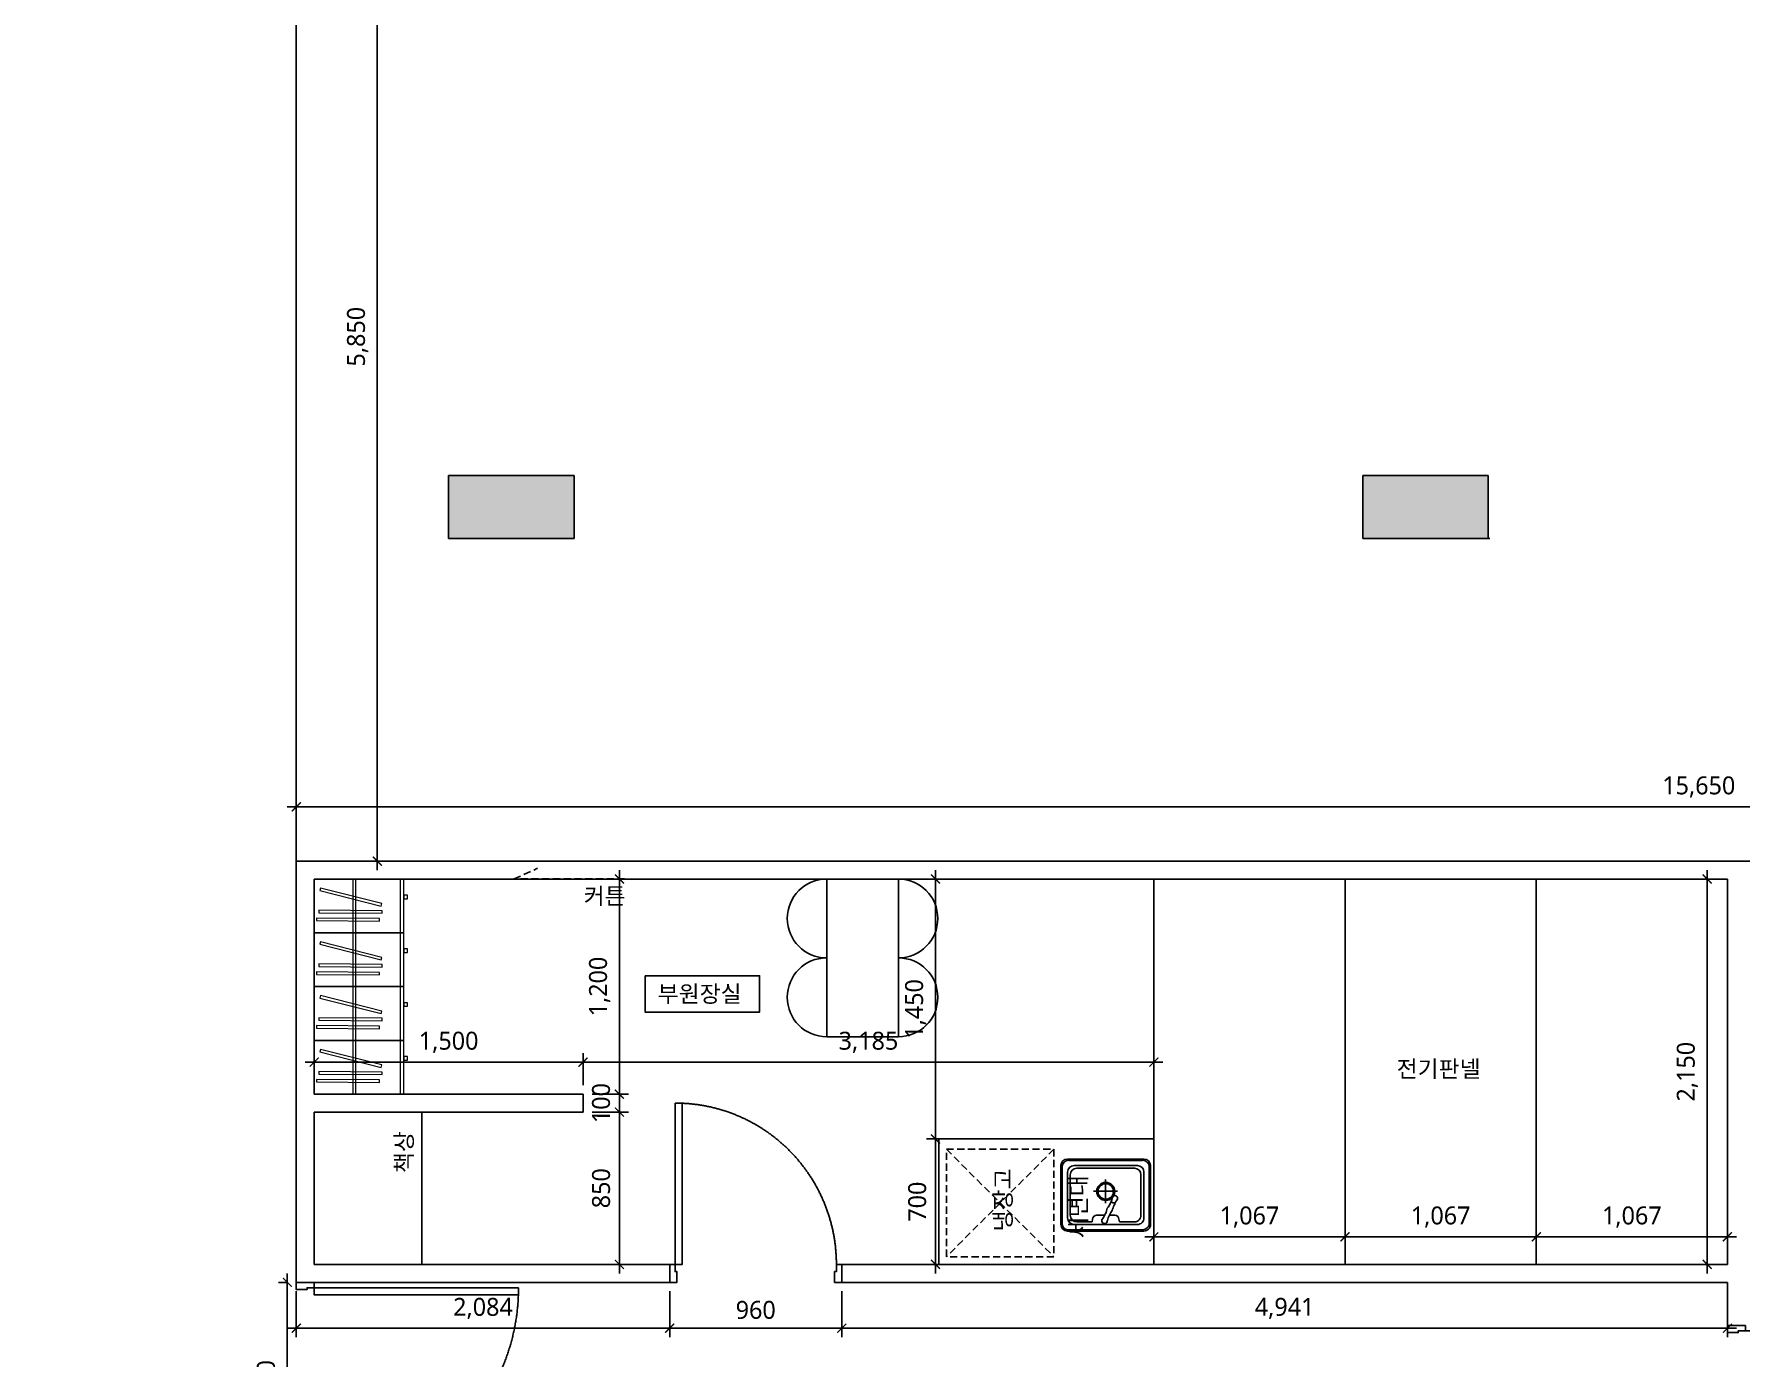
# Model space of a CAD drawing. Header units: metres. Extents: x 11578468 to 47831421, y -58341524 to -14256839.
# Drawn here: x 23949416 to 23958938, y -29142324 to -29134940 of the extents above; entities that cross this region are included whole.
import ezdxf
from ezdxf.enums import TextEntityAlignment as Align

# ---------------------------------------------------------------- set-up
doc = ezdxf.new("R2010")
doc.units = ezdxf.units.M
doc.header["$LTSCALE"] = 50
doc.header["$MEASUREMENT"] = 0
doc.linetypes.add('CENTER2', pattern=[28.575, 19.05, -3.175, 3.175, -3.175])
doc.linetypes.add('DH-HID2', pattern=[1.2, 0.8, -0.4])
doc.layers.get('0').update_dxf_attribs({"linetype": 'CONTINUOUS'})
doc.layers.get('DEFPOINTS').update_dxf_attribs({"linetype": 'CONTINUOUS'})
for name, color, linetype in [('0-ELC TEXT', 7, 'CONTINUOUS'), ('04_FUR', 6, 'CONTINUOUS'), ('3.기호.계단선', 30, 'CONTINUOUS'), ('CO-FURB-DN', 9, 'CONTINUOUS'), ('FU-FURM', 251, 'DH-HID2'), ('S-DIM', 7, 'CONTINUOUS'), ('wall', 3, 'CONTINUOUS'), ('WIN', 4, 'CONTINUOUS'), ('家具', 251, 'CONTINUOUS')]:
    doc.layers.add(name, color=color, linetype=linetype)
doc.layers.add('Arch', color=8, linetype='CONTINUOUS', lineweight=0)
doc.layers.add('ha', color=8, linetype='CONTINUOUS', lineweight=5)
doc.styles.add('HY 울릉도 L', font='malgun.ttf')
doc.styles.add('맑은 고딕', font='malgun.ttf')
doc.dimstyles.new('사본 50', dxfattribs={"dimscale": 50, "dimtxt": 2, "dimasz": 1, "dimexe": 1, "dimexo": 1, "dimgap": 1, "dimtad": 1, "dimdec": 0, "dimrnd": 0.05, "dimdsep": 46, "dimlunit": 6, "dimtxsty": 'HY 울릉도 L', "dimblk": 'ARCHTICK', "dimcen": 2.5, "dimdle": 1, "dimclrd": 133, "dimclre": 133, "dimclrt": 30, "dimadec": 0, "dimazin": 0, "dimtfac": 1, "dimtdec": 0, "dimtix": 1, "dimtmove": 2, "dimatfit": 3, "dimldrblk": 'ARCHTICK', "dimfxl": 1, "dimlwd": -1, "dimlwe": -1, "dimarcsym": 0})

# ---------------------------------------------------------------- blocks, each defined once
blk = doc.blocks.new('sdagdgds')
at = {"layer": 'ha', "transparency": 33554687}
h = blk.add_hatch(color=256, dxfattribs=at)
h.dxf.hatch_style = 1
h.paths.add_polyline_path([(23725502, -29128457), (23728302, -29128457), (23728302, -29132607), (23728502, -29132607), (23728502, -29128257), (23728302, -29128257), (23725302, -29128257), (23725302, -29132557), (23725502, -29132557)])
h.paths.add_polyline_path([(23728502, -29133657), (23728302, -29133657), (23728302, -29133757), (23725502, -29133757), (23725502, -29133657), (23725302, -29133657), (23725302, -29133757), (23724848.0976572, -29133757), (23724752, -29133757), (23724752, -29136507), (23725152, -29136507), (23725152, -29137657), (23725352, -29137657), (23725352, -29137507), (23727752, -29137507), (23727952, -29137507), (23727952, -29137307), (23725352, -29137307), (23725352, -29136507), (23727052, -29136507), (23727052, -29136707), (23727252, -29136707), (23727252, -29136507), (23727252, -29135757), (23727252, -29135707), (23727052, -29135707), (23727052, -29135757), (23727052, -29136307), (23725352, -29136307), (23724952, -29136307), (23724952, -29133957), (23727052, -29133957), (23727052, -29134507), (23727252, -29134507), (23727252, -29133957), (23728502, -29133957)])
h.paths.add_polyline_path([(23727952, -29138607), (23727752, -29138607), (23727752, -29139637), (23725352, -29139637), (23725352, -29139457), (23725152, -29139457), (23725152, -29140057), (23725352, -29140057), (23725352, -29139837), (23727752, -29139837), (23727752, -29139907), (23727952, -29139907), (23727952, -29139837)])
h.paths.add_polyline_path([(23727952, -29141007), (23727752, -29141007), (23727752, -29142007), (23725352, -29142007), (23725352, -29141857), (23725152, -29141857), (23725152, -29144557), (23725652, -29144557), (23725652, -29144657), (23729552, -29144657), (23729552, -29144457), (23725852, -29144457), (23725852, -29144357), (23725352, -29144357), (23725352, -29142207), (23727952, -29142207)])
h.paths.add_polyline_path([(23731552, -29144307), (23730852, -29144307), (23730852, -29144457), (23730732, -29144457), (23730732, -29144657), (23732052, -29144657), (23732052, -29144457), (23731552, -29144457)])
h.paths.add_polyline_path([(23739502, -29144457), (23736702, -29144457), (23736702, -29144307), (23736002, -29144307), (23736002, -29144457), (23733202, -29144457), (23733202, -29144657), (23739502, -29144657)])
h.paths.add_polyline_path([(23745902, -29143307), (23745702, -29143307), (23745702, -29144457), (23744702, -29144457), (23744702, -29144307), (23744002, -29144307), (23744002, -29144457), (23743102, -29144457), (23743102, -29144657), (23745902, -29144657)])
h.paths.add_polyline_path([(23745902, -29133157), (23745702, -29133157), (23745702, -29139657), (23745902, -29139657)])
h.paths.add_polyline_path([(23745902, -29140857), (23745702, -29140857), (23745702, -29142157), (23745902, -29142157)])
h.paths.add_polyline_path([(23744602, -29136307), (23743902, -29136307), (23743902, -29136657), (23744602, -29136657)])
h.paths.add_polyline_path([(23736702, -29136307), (23736002, -29136307), (23736002, -29136657), (23736702, -29136657)])
h.paths.add_polyline_path([(23731602, -29136307), (23730902, -29136307), (23730902, -29136657), (23731602, -29136657)])
h.paths.add_polyline_path([(23745902, -29130707), (23745702, -29130707), (23745702, -29131957), (23745902, -29131957)])
h.paths.add_polyline_path([(23745902, -29128257), (23743802, -29128257), (23743802, -29128457), (23743802, -29128707), (23744502, -29128707), (23744502, -29128457), (23745702, -29128457), (23745702, -29129607), (23745902, -29129607)])
h.paths.add_polyline_path([(23731602, -29128457), (23731602, -29128257), (23730902, -29128257), (23730902, -29130107), (23731102, -29130107), (23731102, -29128707), (23731602, -29128707)])
h.paths.add_polyline_path([(23736702, -29128257), (23736002, -29128257), (23736002, -29128457), (23736002, -29128707), (23736702, -29128707), (23736702, -29128457)])
at = {"layer": 'wall'}
for p, q in [((23731602, -29136307), (23730902, -29136307)), ((23730902, -29136307), (23730902, -29136657)), ((23731602, -29136657), (23731602, -29136307)), ((23736702, -29136307), (23736002, -29136307)), ((23736002, -29136307), (23736002, -29136657)), ((23736702, -29136657), (23736702, -29136307)), ((23730902, -29136657), (23731602, -29136657)), ((23736002, -29136657), (23736702, -29136657))]:
    blk.add_line(p, q, dxfattribs=at)
blk = doc.blocks.new('*U1345')
at = {"layer": 'WIN', "linetype": 'Continuous', "transparency": 33554687}
for points in [[(30, 1100), (30, 200), (70, 200), (70, 1100)], [(0, 200), (0, 100), (40, 100), (40, 160), (30, 160), (30, 200)], [(960, 200), (960, 100), (920, 100), (920, 160), (930, 160), (930, 200)]]:
    blk.add_lwpolyline(points, close=True, dxfattribs=at)
at = {"layer": 'WIN', "linetype": 'CENTER2', "ltscale": 20, "transparency": 33554687}
blk.add_arc((30, 200), 900, 0, 90, dxfattribs=at)
blk = doc.blocks.new('_ArchTick')
at = {"color": 0, "linetype": 'ByBlock', "const_width": 0.15}
blk.add_lwpolyline([(-0.5, -0.5), (0.5, 0.5)], dxfattribs=at)
blk = doc.blocks.new('*D1364')
at = {"layer": 'DEFPOINTS', "color": 0, "ltscale": 10, "transparency": 16777216}
for p in [(23950878.4, -29133703), (23950878.4, -29139553), (23951330.6, -29139553)]:
    blk.add_point(p, dxfattribs=at)
at = {"layer": 'wall', "color": 133, "ltscale": 10, "transparency": 16777216}
for p, q in [((23951330.6, -29133653), (23951330.6, -29139603)), ((23950928.4, -29133703), (23951380.6, -29133703)), ((23950928.4, -29139553), (23951380.6, -29139553))]:
    blk.add_line(p, q, dxfattribs=at)
at = {"layer": 'wall', "color": 133, "ltscale": 10, "transparency": 16777216, "xscale": 50, "yscale": 50, "zscale": 50}
for p, rotation in [((23951330.6, -29133703), 90), ((23951330.6, -29139553), 270)]:
    blk.add_blockref('_ArchTick', p, dxfattribs=dict(at, rotation=rotation))
at = {"layer": 'wall', "color": 30, "ltscale": 10, "transparency": 16777216, "insert": (23951220.6, -29136628), "char_height": 100, "attachment_point": 5, "rotation": 90, "style": 'HY 울릉도 L'}
blk.add_mtext('5,850', dxfattribs=at)
blk = doc.blocks.new('*D1365')
at = {"layer": 'DEFPOINTS', "color": 0, "ltscale": 10, "transparency": 16777216}
for p in [(23966528.4, -29139250.2), (23950878.4, -29139553), (23966528.4, -29139553)]:
    blk.add_point(p, dxfattribs=at)
at = {"layer": 'wall', "color": 133, "ltscale": 10, "transparency": 16777216}
for p, q in [((23950828.4, -29139250.2), (23966578.4, -29139250.2)), ((23950878.4, -29139503), (23950878.4, -29139200.2)), ((23966528.4, -29139503), (23966528.4, -29139200.2))]:
    blk.add_line(p, q, dxfattribs=at)
at = {"layer": 'wall', "color": 133, "ltscale": 10, "transparency": 16777216, "xscale": 50, "yscale": 50, "zscale": 50, "rotation": 180}
blk.add_blockref('_ArchTick', (23950878.4, -29139250.2), dxfattribs=at)
at = {"layer": 'wall', "color": 133, "ltscale": 10, "transparency": 16777216, "xscale": 50, "yscale": 50, "zscale": 50}
blk.add_blockref('_ArchTick', (23966528.4, -29139250.2), dxfattribs=at)
at = {"layer": 'wall', "color": 30, "ltscale": 10, "transparency": 16777216, "insert": (23958703.4, -29139139.9), "char_height": 100, "attachment_point": 5, "style": 'HY 울릉도 L'}
blk.add_mtext('15,650', dxfattribs=at)
blk = doc.blocks.new('*U1356')
at = {"layer": 'WIN', "linetype": 'Continuous', "transparency": 33554687}
for points in [[(30, 1340), (30, 200), (70, 200), (70, 1340)], [(0, 200), (0, 100), (40, 100), (40, 160), (30, 160), (30, 200)], [(1200, 200), (1200, 100), (1160, 100), (1160, 160), (1170, 160), (1170, 200)]]:
    blk.add_lwpolyline(points, close=True, dxfattribs=at)
at = {"layer": 'WIN', "linetype": 'CENTER2', "ltscale": 20, "transparency": 33554687}
blk.add_arc((30, 200), 1140, 0, 90, dxfattribs=at)
blk = doc.blocks.new('*D1366')
at = {"layer": 'DEFPOINTS', "color": 0, "ltscale": 10, "transparency": 16777216}
for p in [(23950878.4, -29141903), (23950828.4, -29143103), (23950828.4, -29143103)]:
    blk.add_point(p, dxfattribs=at)
at = {"layer": 'S-DIM', "color": 133, "ltscale": 10, "transparency": 16777216}
for p, q in [((23950828.4, -29141853), (23950828.4, -29143153)), ((23950828.4, -29141903), (23950778.4, -29141903)), ((23950878.4, -29143103), (23950878.4, -29143103))]:
    blk.add_line(p, q, dxfattribs=at)
at = {"layer": 'S-DIM', "color": 133, "ltscale": 10, "transparency": 16777216, "xscale": 50, "yscale": 50, "zscale": 50}
for p, rotation in [((23950828.4, -29141903), 90), ((23950828.4, -29143103), 270)]:
    blk.add_blockref('_ArchTick', p, dxfattribs=dict(at, rotation=rotation))
at = {"layer": 'S-DIM', "color": 30, "ltscale": 10, "transparency": 16777216, "insert": (23950718.1, -29142503), "char_height": 100, "attachment_point": 5, "rotation": 90, "style": 'HY 울릉도 L'}
blk.add_mtext('1,200', dxfattribs=at)
blk = doc.blocks.new('arrttt')
at = {"layer": 'Arch', "color": 6}
for p, q in [((883190.8, 53508.7), (882890.8, 53508.7)), ((882890.8, 53508.7), (882890.8, 53008.7)), ((882958.9, 53496.3), (882955.8, 53144.1)), ((882972.9, 53496.2), (882958.9, 53496.3)), ((882969.8, 53144), (882972.9, 53496.2)), ((883002.8, 53482.1), (882999.7, 53130)), ((883016.8, 53482), (883002.8, 53482.1)), ((883013.7, 53129.9), (883016.8, 53482)), ((883126.4, 53476.3), (883040, 53134.9)), ((883053.6, 53131.5), (883140, 53472.9)), ((883140, 53472.9), (883126.4, 53476.3)), ((883190.8, 53008.7), (883190.8, 53508.7)), ((882890.8, 53291.2), (883190.8, 53291.2)), ((882890.8, 53276.2), (883190.8, 53276.2)), ((882955.8, 53144.1), (882969.8, 53144)), ((883040, 53134.9), (883053.6, 53131.5)), ((882999.7, 53130), (883013.7, 53129.9)), ((883190.8, 53028.7), (882890.8, 53028.7)), ((882890.8, 53008.7), (883190.8, 53008.7)), ((883100.8, 53008.7), (883080.8, 53008.7)), ((883080.8, 53008.7), (883080.8, 52988.7)), ((883080.8, 52988.7), (883100.8, 52988.7)), ((883100.8, 52988.7), (883100.8, 53008.7))]:
    blk.add_line(p, q, dxfattribs=at)
blk = doc.blocks.new('FB-021')
at = {"layer": 'CO-FURB-DN', "color": 8}
for p, q in [((-224.8, 71.3), (-224.8, 367.1)), ((-191.9, 399.9), (191.9, 399.9)), ((-154.4, 367.1), (159, 367.1)), ((224.8, 367.1), (224.8, 71.3)), ((-191.9, 334.2), (-191.9, 104.2)), ((191.9, 334.2), (191.9, 104.2)), ((191.9, 38.5), (-191.9, 38.5)), ((159, 71.3), (-159, 71.3))]:
    blk.add_line(p, q, dxfattribs=at)
at = {"layer": 'CO-FURB-DN', "color": 251}
for p, q in [((-218.2, 77.9), (-218.2, 367.1)), ((-191.9, 393.4), (185.3, 393.4)), ((-69, 353.9), (-145.9, 353.9)), ((-69, 353.9), (-65.7, 340.8)), ((69, 353.9), (65.7, 340.8)), ((69, 353.9), (145.9, 353.9)), ((218.2, 360.5), (218.2, 77.9)), ((-178.2, 321.4), (-178.2, 117.7)), ((-4.6, 321.1), (-46.6, 321.1)), ((-1.2, 260.3), (-1.2, 141)), ((46, 321.1), (17.8, 321.1)), ((176.9, 321.4), (176.9, 117.7)), ((-60.8, 200.6), (58.4, 200.6)), ((185.3, 45.1), (-185.3, 45.1)), ((145.9, 84.5), (-145.3, 84.5))]:
    blk.add_line(p, q, dxfattribs=at)
for radius in [45.4, 38.8]:
    blk.add_circle((0.1, 201.3), radius, dxfattribs=at)
at = {"layer": 'CO-FURB-DN', "color": 8}
for centre, radius, start, end in [((-191.9, 367.1), 32.9, 90, 180), ((-159, 334.2), 32.9, 90, 180), ((-6, 348.4), 13.8, 359.24513, 229.30547), ((-119.1, 263.4), 128.1, 13.13942, 38.58818), ((132.5, 377.7), 128.1, 190.55529, 216.41371), ((159, 334.2), 32.9, 0, 90), ((191.9, 367.1), 32.9, 0, 90), ((39.3, 300.3), 34.6, 193.13942, 216.32134), ((-91.8, 204), 128.1, 14.79799, 36.32134), ((41.3, 245.1), 13.8, 58.14565, 163.3853), ((1.6, 281.1), 34.6, 16.55093, 36.41371), ((213.9, 344.2), 186.9, 196.55093, 214.00557), ((45.8, 235.4), 13.8, 174.46116, 18.12318), ((-159, 104.2), 32.9, 180, 270), ((159, 104.2), 32.9, 270, 0), ((-191.9, 71.3), 32.9, 180, 270), ((191.9, 71.3), 32.9, 270, 0)]:
    blk.add_arc(centre, radius, start, end, dxfattribs=at)
at = {"layer": 'CO-FURB-DN', "color": 251}
for centre, radius, start, end in [((-191.9, 367.1), 26.3, 90, 180), ((-145.3, 321.1), 32.9, 90, 180), ((144, 321.1), 32.9, 0, 90), ((185.3, 360.5), 32.9, 0, 90), ((-46, 340.8), 19.7, 180, 270), ((46, 340.8), 19.7, 270, 0), ((-144.7, 118), 33.5, 180.4305, 268.96063), ((144, 117.7), 32.9, 270, 0), ((-185.3, 77.9), 32.9, 180, 270), ((185.3, 77.9), 32.9, 270, 0)]:
    blk.add_arc(centre, radius, start, end, dxfattribs=at)
blk = doc.blocks.new('*D1376')
at = {"layer": 'DEFPOINTS', "color": 0, "ltscale": 10, "transparency": 16777216}
for p in [(23956729.9, -29141649.2), (23955663.2, -29141803), (23956729.9, -29141803)]:
    blk.add_point(p, dxfattribs=at)
at = {"layer": 'S-DIM', "color": 133, "ltscale": 10, "transparency": 16777216}
for p, q in [((23955613.2, -29141649.2), (23956779.9, -29141649.2)), ((23955663.2, -29141753), (23955663.2, -29141599.2)), ((23956729.9, -29141753), (23956729.9, -29141599.2))]:
    blk.add_line(p, q, dxfattribs=at)
at = {"layer": 'S-DIM', "color": 133, "ltscale": 10, "transparency": 16777216, "xscale": 50, "yscale": 50, "zscale": 50, "rotation": 180}
blk.add_blockref('_ArchTick', (23955663.2, -29141649.2), dxfattribs=at)
at = {"layer": 'S-DIM', "color": 133, "ltscale": 10, "transparency": 16777216, "xscale": 50, "yscale": 50, "zscale": 50}
blk.add_blockref('_ArchTick', (23956729.9, -29141649.2), dxfattribs=at)
at = {"layer": 'S-DIM', "color": 30, "ltscale": 10, "transparency": 16777216, "insert": (23956196.6, -29141538.9), "char_height": 100, "attachment_point": 5, "style": 'HY 울릉도 L'}
blk.add_mtext('1,067', dxfattribs=at)
blk = doc.blocks.new('*D1377')
at = {"layer": 'DEFPOINTS', "color": 0, "ltscale": 10, "transparency": 16777216}
for p in [(23957796.6, -29141649.2), (23956729.9, -29141803), (23957796.6, -29141803)]:
    blk.add_point(p, dxfattribs=at)
at = {"layer": 'S-DIM', "color": 133, "ltscale": 10, "transparency": 16777216}
for p, q in [((23956679.9, -29141649.2), (23957846.6, -29141649.2)), ((23956729.9, -29141753), (23956729.9, -29141599.2)), ((23957796.6, -29141753), (23957796.6, -29141599.2))]:
    blk.add_line(p, q, dxfattribs=at)
at = {"layer": 'S-DIM', "color": 133, "ltscale": 10, "transparency": 16777216, "xscale": 50, "yscale": 50, "zscale": 50, "rotation": 180}
blk.add_blockref('_ArchTick', (23956729.9, -29141649.2), dxfattribs=at)
at = {"layer": 'S-DIM', "color": 133, "ltscale": 10, "transparency": 16777216, "xscale": 50, "yscale": 50, "zscale": 50}
blk.add_blockref('_ArchTick', (23957796.6, -29141649.2), dxfattribs=at)
at = {"layer": 'S-DIM', "color": 30, "ltscale": 10, "transparency": 16777216, "insert": (23957263.2, -29141538.9), "char_height": 100, "attachment_point": 5, "style": 'HY 울릉도 L'}
blk.add_mtext('1,067', dxfattribs=at)
blk = doc.blocks.new('*D1378')
at = {"layer": 'DEFPOINTS', "color": 0, "ltscale": 10, "transparency": 16777216}
for p in [(23958863.2, -29141649.2), (23957796.6, -29141803), (23958863.2, -29141803)]:
    blk.add_point(p, dxfattribs=at)
at = {"layer": 'S-DIM', "color": 133, "ltscale": 10, "transparency": 16777216}
for p, q in [((23957746.6, -29141649.2), (23958913.2, -29141649.2)), ((23957796.6, -29141753), (23957796.6, -29141599.2)), ((23958863.2, -29141753), (23958863.2, -29141599.2))]:
    blk.add_line(p, q, dxfattribs=at)
at = {"layer": 'S-DIM', "color": 133, "ltscale": 10, "transparency": 16777216, "xscale": 50, "yscale": 50, "zscale": 50, "rotation": 180}
blk.add_blockref('_ArchTick', (23957796.6, -29141649.2), dxfattribs=at)
at = {"layer": 'S-DIM', "color": 133, "ltscale": 10, "transparency": 16777216, "xscale": 50, "yscale": 50, "zscale": 50}
blk.add_blockref('_ArchTick', (23958863.2, -29141649.2), dxfattribs=at)
at = {"layer": 'S-DIM', "color": 30, "ltscale": 10, "transparency": 16777216, "insert": (23958329.9, -29141538.9), "char_height": 100, "attachment_point": 5, "style": 'HY 울릉도 L'}
blk.add_mtext('1,067', dxfattribs=at)
blk = doc.blocks.new('12234')
at = {"layer": 'FU-FURM'}
for p, q in [((23915149.5, -29138501.3), (23915279.9, -29138441.8)), ((23915766, -29138501.3), (23915149.5, -29138501.3))]:
    blk.add_line(p, q, dxfattribs=at)
at = {"layer": '0-ELC TEXT', "style": '맑은 고딕'}
blk.add_text('커튼', height=93.33, dxfattribs=at).set_placement((23915655, -29138596.3), align=Align.MIDDLE_CENTER)
blk = doc.blocks.new('*D1379')
at = {"layer": 'DEFPOINTS', "color": 0, "ltscale": 10, "transparency": 16777216}
for p in [(23952474.6, -29139653), (23952681.2, -29139653), (23952478.4, -29140853)]:
    blk.add_point(p, dxfattribs=at)
at = {"layer": 'S-DIM', "color": 133, "ltscale": 10, "transparency": 16777216}
for p, q in [((23952524.6, -29139653), (23952731.2, -29139653)), ((23952681.2, -29140903), (23952681.2, -29139603)), ((23952528.4, -29140853), (23952731.2, -29140853))]:
    blk.add_line(p, q, dxfattribs=at)
at = {"layer": 'S-DIM', "color": 133, "ltscale": 10, "transparency": 16777216, "xscale": 50, "yscale": 50, "zscale": 50}
for p, rotation in [((23952681.2, -29139653), 90), ((23952681.2, -29140853), 270)]:
    blk.add_blockref('_ArchTick', p, dxfattribs=dict(at, rotation=rotation))
at = {"layer": 'S-DIM', "color": 30, "ltscale": 10, "transparency": 16777216, "insert": (23952570.9, -29140253), "char_height": 100, "attachment_point": 5, "rotation": 90, "style": 'HY 울릉도 L'}
blk.add_mtext('1,200', dxfattribs=at)
blk = doc.blocks.new('*D1380')
at = {"layer": 'DEFPOINTS', "color": 0, "ltscale": 10, "transparency": 16777216}
for p in [(23952478.4, -29140853), (23952478.4, -29140953), (23952681.2, -29140953)]:
    blk.add_point(p, dxfattribs=at)
at = {"layer": 'S-DIM', "color": 133, "ltscale": 10, "transparency": 16777216}
for p, q in [((23952681.2, -29140853), (23952681.2, -29140803)), ((23952528.4, -29140853), (23952731.2, -29140853)), ((23952681.2, -29140853), (23952681.2, -29140953)), ((23952528.4, -29140953), (23952731.2, -29140953)), ((23952681.2, -29140953), (23952681.2, -29141003))]:
    blk.add_line(p, q, dxfattribs=at)
at = {"layer": 'S-DIM', "color": 133, "ltscale": 10, "transparency": 16777216, "xscale": 50, "yscale": 50, "zscale": 50}
for p, rotation in [((23952681.2, -29140853), 270), ((23952681.2, -29140953), 90)]:
    blk.add_blockref('_ArchTick', p, dxfattribs=dict(at, rotation=rotation))
at = {"layer": 'S-DIM', "color": 30, "ltscale": 10, "transparency": 16777216, "insert": (23952579.2, -29140903), "char_height": 100, "attachment_point": 5, "rotation": 90, "style": 'HY 울릉도 L'}
blk.add_mtext('100', dxfattribs=at)
blk = doc.blocks.new('*D1381')
at = {"layer": 'DEFPOINTS', "color": 0, "ltscale": 10, "transparency": 16777216}
for p in [(23952478.4, -29140953), (23952578.4, -29141803), (23952681.2, -29141803)]:
    blk.add_point(p, dxfattribs=at)
at = {"layer": 'S-DIM', "color": 133, "ltscale": 10, "transparency": 16777216}
for p, q in [((23952681.2, -29140903), (23952681.2, -29141853)), ((23952528.4, -29140953), (23952731.2, -29140953)), ((23952628.4, -29141803), (23952731.2, -29141803))]:
    blk.add_line(p, q, dxfattribs=at)
at = {"layer": 'S-DIM', "color": 133, "ltscale": 10, "transparency": 16777216, "xscale": 50, "yscale": 50, "zscale": 50}
for p, rotation in [((23952681.2, -29140953), 90), ((23952681.2, -29141803), 270)]:
    blk.add_blockref('_ArchTick', p, dxfattribs=dict(at, rotation=rotation))
at = {"layer": 'S-DIM', "color": 30, "ltscale": 10, "transparency": 16777216, "insert": (23952579.5, -29141378), "char_height": 100, "attachment_point": 5, "rotation": 90, "style": 'HY 울릉도 L'}
blk.add_mtext('850', dxfattribs=at)
blk = doc.blocks.new('*D1415')
at = {"layer": 'DEFPOINTS', "color": 0, "ltscale": 10, "transparency": 16777216}
for p in [(23952478.4, -29140674.5), (23950978.4, -29140853), (23952478.4, -29140853)]:
    blk.add_point(p, dxfattribs=at)
at = {"layer": 'S-DIM', "color": 133, "ltscale": 10, "transparency": 16777216}
for p, q in [((23950978.4, -29140803), (23950978.4, -29140624.5)), ((23952478.4, -29140803), (23952478.4, -29140624.5)), ((23950928.4, -29140674.5), (23952528.4, -29140674.5))]:
    blk.add_line(p, q, dxfattribs=at)
at = {"layer": 'S-DIM', "color": 133, "ltscale": 10, "transparency": 16777216, "xscale": 50, "yscale": 50, "zscale": 50, "rotation": 180}
blk.add_blockref('_ArchTick', (23950978.4, -29140674.5), dxfattribs=at)
at = {"layer": 'S-DIM', "color": 133, "ltscale": 10, "transparency": 16777216, "xscale": 50, "yscale": 50, "zscale": 50}
blk.add_blockref('_ArchTick', (23952478.4, -29140674.5), dxfattribs=at)
at = {"layer": 'S-DIM', "color": 30, "ltscale": 10, "transparency": 16777216, "insert": (23951728.4, -29140564.1), "char_height": 100, "attachment_point": 5, "style": 'HY 울릉도 L'}
blk.add_mtext('1,500', dxfattribs=at)
blk = doc.blocks.new('*D1416')
at = {"layer": 'DEFPOINTS', "color": 0, "ltscale": 10, "transparency": 16777216}
for p in [(23955663.2, -29140674.5), (23955663.2, -29140728), (23952478.4, -29140853)]:
    blk.add_point(p, dxfattribs=at)
at = {"layer": 'S-DIM', "color": 133, "ltscale": 10, "transparency": 16777216}
for p, q in [((23952478.4, -29140803), (23952478.4, -29140624.5)), ((23955663.2, -29140678), (23955663.2, -29140624.5)), ((23952428.4, -29140674.5), (23955713.2, -29140674.5))]:
    blk.add_line(p, q, dxfattribs=at)
at = {"layer": 'S-DIM', "color": 133, "ltscale": 10, "transparency": 16777216, "xscale": 50, "yscale": 50, "zscale": 50, "rotation": 180}
blk.add_blockref('_ArchTick', (23952478.4, -29140674.5), dxfattribs=at)
at = {"layer": 'S-DIM', "color": 133, "ltscale": 10, "transparency": 16777216, "xscale": 50, "yscale": 50, "zscale": 50}
blk.add_blockref('_ArchTick', (23955663.2, -29140674.5), dxfattribs=at)
at = {"layer": 'S-DIM', "color": 30, "ltscale": 10, "transparency": 16777216, "insert": (23954070.8, -29140564.1), "char_height": 100, "attachment_point": 5, "style": 'HY 울릉도 L'}
blk.add_mtext('3,185', dxfattribs=at)
blk = doc.blocks.new('*D1417')
at = {"layer": 'DEFPOINTS', "color": 0, "ltscale": 10, "transparency": 16777216}
for p in [(23954444.9, -29141103), (23954571.3, -29141103), (23954571.3, -29141803)]:
    blk.add_point(p, dxfattribs=at)
at = {"layer": 'S-DIM', "color": 133, "ltscale": 10, "transparency": 16777216}
for p, q in [((23954444.9, -29141853), (23954444.9, -29141053)), ((23954521.3, -29141103), (23954394.9, -29141103)), ((23954521.3, -29141803), (23954394.9, -29141803))]:
    blk.add_line(p, q, dxfattribs=at)
at = {"layer": 'S-DIM', "color": 133, "ltscale": 10, "transparency": 16777216, "xscale": 50, "yscale": 50, "zscale": 50}
for p, rotation in [((23954444.9, -29141103), 90), ((23954444.9, -29141803), 270)]:
    blk.add_blockref('_ArchTick', p, dxfattribs=dict(at, rotation=rotation))
at = {"layer": 'S-DIM', "color": 30, "ltscale": 10, "transparency": 16777216, "insert": (23954343.2, -29141453), "char_height": 100, "attachment_point": 5, "rotation": 90, "style": 'HY 울릉도 L'}
blk.add_mtext('700', dxfattribs=at)
blk = doc.blocks.new('*D1418')
at = {"layer": 'DEFPOINTS', "color": 0, "ltscale": 10, "transparency": 16777216}
for p in [(23954444.9, -29139653), (23954471.3, -29139653), (23954571.3, -29141103)]:
    blk.add_point(p, dxfattribs=at)
at = {"layer": 'S-DIM', "color": 133, "ltscale": 10, "transparency": 16777216}
for p, q in [((23954421.3, -29139653), (23954394.9, -29139653)), ((23954444.9, -29141153), (23954444.9, -29139603)), ((23954521.3, -29141103), (23954394.9, -29141103))]:
    blk.add_line(p, q, dxfattribs=at)
at = {"layer": 'S-DIM', "color": 133, "ltscale": 10, "transparency": 16777216, "xscale": 50, "yscale": 50, "zscale": 50}
for p, rotation in [((23954444.9, -29139653), 90), ((23954444.9, -29141103), 270)]:
    blk.add_blockref('_ArchTick', p, dxfattribs=dict(at, rotation=rotation))
at = {"layer": 'S-DIM', "color": 30, "ltscale": 10, "transparency": 16777216, "insert": (23954334.5, -29140378), "char_height": 100, "attachment_point": 5, "rotation": 90, "style": 'HY 울릉도 L'}
blk.add_mtext('1,450', dxfattribs=at)
blk = doc.blocks.new('*D1419')
at = {"layer": 'DEFPOINTS', "color": 0, "ltscale": 10, "transparency": 16777216}
for p in [(23950878.4, -29141903), (23952961.9, -29141903), (23952961.9, -29142158.9)]:
    blk.add_point(p, dxfattribs=at)
at = {"layer": 'S-DIM', "color": 133, "ltscale": 10, "transparency": 16777216}
for p, q in [((23950878.4, -29141953), (23950878.4, -29142208.9)), ((23952961.9, -29141953), (23952961.9, -29142208.9)), ((23950828.4, -29142158.9), (23953011.9, -29142158.9))]:
    blk.add_line(p, q, dxfattribs=at)
at = {"layer": 'S-DIM', "color": 133, "ltscale": 10, "transparency": 16777216, "xscale": 50, "yscale": 50, "zscale": 50, "rotation": 180}
blk.add_blockref('_ArchTick', (23950878.4, -29142158.9), dxfattribs=at)
at = {"layer": 'S-DIM', "color": 133, "ltscale": 10, "transparency": 16777216, "xscale": 50, "yscale": 50, "zscale": 50}
blk.add_blockref('_ArchTick', (23952961.9, -29142158.9), dxfattribs=at)
at = {"layer": 'S-DIM', "color": 30, "ltscale": 10, "transparency": 16777216, "insert": (23951920.1, -29142048.8), "char_height": 100, "attachment_point": 5, "style": 'HY 울릉도 L'}
blk.add_mtext('2,084', dxfattribs=at)
blk = doc.blocks.new('*D1420')
at = {"layer": 'DEFPOINTS', "color": 0, "ltscale": 10, "transparency": 16777216}
for p in [(23952961.9, -29141903), (23953921.9, -29141903), (23953921.9, -29142158.9)]:
    blk.add_point(p, dxfattribs=at)
at = {"layer": 'S-DIM', "color": 133, "ltscale": 10, "transparency": 16777216}
for p, q in [((23952961.9, -29141953), (23952961.9, -29142208.9)), ((23953921.9, -29141953), (23953921.9, -29142208.9)), ((23952911.9, -29142158.9), (23953971.9, -29142158.9))]:
    blk.add_line(p, q, dxfattribs=at)
at = {"layer": 'S-DIM', "color": 133, "ltscale": 10, "transparency": 16777216, "xscale": 50, "yscale": 50, "zscale": 50, "rotation": 180}
blk.add_blockref('_ArchTick', (23952961.9, -29142158.9), dxfattribs=at)
at = {"layer": 'S-DIM', "color": 133, "ltscale": 10, "transparency": 16777216, "xscale": 50, "yscale": 50, "zscale": 50}
blk.add_blockref('_ArchTick', (23953921.9, -29142158.9), dxfattribs=at)
at = {"layer": 'S-DIM', "color": 30, "ltscale": 10, "transparency": 16777216, "insert": (23953441.9, -29142057.2), "char_height": 100, "attachment_point": 5, "style": 'HY 울릉도 L'}
blk.add_mtext('960', dxfattribs=at)
blk = doc.blocks.new('*D1421')
at = {"layer": 'DEFPOINTS', "color": 0, "ltscale": 10, "transparency": 16777216}
for p in [(23953921.9, -29141903), (23958863.2, -29141903), (23958863.2, -29142158.9)]:
    blk.add_point(p, dxfattribs=at)
at = {"layer": 'S-DIM', "color": 133, "ltscale": 10, "transparency": 16777216}
for p, q in [((23953921.9, -29141953), (23953921.9, -29142208.9)), ((23958863.2, -29141953), (23958863.2, -29142208.9)), ((23953871.9, -29142158.9), (23958913.2, -29142158.9))]:
    blk.add_line(p, q, dxfattribs=at)
at = {"layer": 'S-DIM', "color": 133, "ltscale": 10, "transparency": 16777216, "xscale": 50, "yscale": 50, "zscale": 50, "rotation": 180}
blk.add_blockref('_ArchTick', (23953921.9, -29142158.9), dxfattribs=at)
at = {"layer": 'S-DIM', "color": 133, "ltscale": 10, "transparency": 16777216, "xscale": 50, "yscale": 50, "zscale": 50}
blk.add_blockref('_ArchTick', (23958863.2, -29142158.9), dxfattribs=at)
at = {"layer": 'S-DIM', "color": 30, "ltscale": 10, "transparency": 16777216, "insert": (23956392.6, -29142048.5), "char_height": 100, "attachment_point": 5, "style": 'HY 울릉도 L'}
blk.add_mtext('4,941', dxfattribs=at)
blk = doc.blocks.new('*D1428')
at = {"layer": 'DEFPOINTS', "color": 0, "ltscale": 10, "transparency": 16777216}
for p in [(23958863.2, -29139653), (23958750.2, -29141803), (23958863.2, -29141803)]:
    blk.add_point(p, dxfattribs=at)
at = {"layer": 'S-DIM', "color": 133, "ltscale": 10, "transparency": 16777216}
for p, q in [((23958813.2, -29139653), (23958700.2, -29139653)), ((23958750.2, -29139603), (23958750.2, -29141853)), ((23958813.2, -29141803), (23958700.2, -29141803))]:
    blk.add_line(p, q, dxfattribs=at)
at = {"layer": 'S-DIM', "color": 133, "ltscale": 10, "transparency": 16777216, "xscale": 50, "yscale": 50, "zscale": 50}
for p, rotation in [((23958750.2, -29139653), 90), ((23958750.2, -29141803), 270)]:
    blk.add_blockref('_ArchTick', p, dxfattribs=dict(at, rotation=rotation))
at = {"layer": 'S-DIM', "color": 30, "ltscale": 10, "transparency": 16777216, "insert": (23958639.8, -29140728), "char_height": 100, "attachment_point": 5, "rotation": 90, "style": 'HY 울릉도 L'}
blk.add_mtext('2,150', dxfattribs=at)

msp = doc.modelspace()

# ---------------------------------------------------------------- linework, layer by layer
at = {"color": 8}
for p, q in [((23953978.4, -29139653), (23952278.4, -29139653)), ((23958863.2, -29139653), (23955663.2, -29139653)), ((23955663.2, -29139653), (23955663.2, -29141803)), ((23955663.2, -29141803), (23955663.2, -29139653)), ((23955663.2, -29141803), (23955663.2, -29139653)), ((23956729.9, -29141803), (23956729.9, -29139653)), ((23958663.2, -29139653), (23956963.2, -29139653)), ((23957796.6, -29141803), (23957796.6, -29139653)), ((23958863.2, -29141803), (23958863.2, -29139653)), ((23955663.2, -29141803), (23958863.2, -29141803))]:
    msp.add_line(p, q, dxfattribs=at)
at = {"layer": '0-ELC TEXT'}
msp.add_lwpolyline([(23952824.7, -29140193), (23953463.2, -29140193), (23953463.2, -29140395.5), (23952824.7, -29140395.5)], close=True, dxfattribs=at)
at = {"layer": '04_FUR'}
msp.add_lwpolyline([(23954463.2, -29141803), (23954463.2, -29141103), (23955663.2, -29141103), (23955663.2, -29141803)], close=True, dxfattribs=at)
at = {"layer": 'FU-FURM'}
for p, q in [((23955105.9, -29141160.3), (23954505.9, -29141760.3)), ((23954505.9, -29141160.3), (23955105.9, -29141760.3))]:
    msp.add_line(p, q, dxfattribs=at)
msp.add_lwpolyline([(23954505.9, -29141760.3), (23954505.9, -29141160.3), (23955105.9, -29141160.3), (23955105.9, -29141760.3)], close=True, dxfattribs=at)
at = {"layer": 'wall', "ltscale": 10}
for p, q in [((23956828.4, -29137403), (23957528.4, -29137403)), ((23950878.4, -29139553), (23966528.4, -29139553)), ((23950878.4, -29141903), (23950878.4, -29139553)), ((23950978.4, -29139653), (23952278.4, -29139653)), ((23950978.4, -29140853), (23950978.4, -29139653)), ((23950978.4, -29140853), (23950978.4, -29139653)), ((23952278.4, -29139653), (23952670.8, -29139653)), ((23952278.4, -29139653), (23954363.2, -29139653)), ((23954363.2, -29139653), (23956663.2, -29139653)), ((23955663.2, -29139653), (23956963.2, -29139653)), ((23955663.2, -29140853), (23955663.2, -29139653)), ((23955663.2, -29140853), (23955663.2, -29139653)), ((23956663.2, -29139653), (23958863.2, -29139653)), ((23956963.2, -29139653), (23957355.7, -29139653)), ((23958863.2, -29139653), (23958863.2, -29141803)), ((23950978.4, -29140853), (23950978.4, -29140153)), ((23950978.4, -29140853), (23950978.4, -29140153)), ((23955663.2, -29141803), (23955663.2, -29140153)), ((23955663.2, -29141803), (23955663.2, -29140153)), ((23950978.4, -29140853), (23952478.4, -29140853)), ((23951478.4, -29140853), (23952478.4, -29140853)), ((23952478.4, -29140853), (23952478.4, -29140953)), ((23955663.2, -29140953), (23955663.2, -29140853)), ((23950978.4, -29141803), (23950978.4, -29140953)), ((23950978.4, -29141803), (23950978.4, -29140953)), ((23950978.4, -29140953), (23952478.4, -29140953)), ((23950978.4, -29141803), (23952578.4, -29141803)), ((23952578.4, -29141803), (23950978.4, -29141803)), ((23952578.4, -29141803), (23952961.9, -29141803)), ((23952961.9, -29141803), (23952578.4, -29141803)), ((23958863.2, -29141803), (23953891.9, -29141803)), ((23953891.9, -29141803), (23958863.2, -29141803)), ((23955663.2, -29141803), (23957263.2, -29141803)), ((23957263.2, -29141803), (23955663.2, -29141803)), ((23957263.2, -29141803), (23957735.4, -29141803)), ((23957735.4, -29141803), (23957263.2, -29141803)), ((23950878.4, -29141903), (23952578.4, -29141903)), ((23952578.4, -29141903), (23952971.9, -29141903)), ((23953881.9, -29141903), (23958863.2, -29141903)), ((23958863.2, -29141903), (23958863.2, -29142183))]:
    msp.add_line(p, q, dxfattribs=at)
at = {"layer": 'wall'}
for p, q in [((23950978.4, -29141803), (23950978.4, -29141203)), ((23955663.2, -29141803), (23955663.2, -29141203)), ((23952178.4, -29141803), (23950978.4, -29141803))]:
    msp.add_line(p, q, dxfattribs=at)
at = {"layer": 'wall', "ltscale": 10}
for points in [[(23949328.4, -29131203), (23949328.4, -29133703), (23950878.4, -29133703), (23950878.4, -29139553), (23966528.4, -29139553), (23966528.4, -29129553), (23965328.4, -29129553), (23965328.4, -29129803), (23951928.4, -29129803), (23951928.4, -29131203), (23949388.4, -29131203)], [(23957378.4, -29137403), (23957528.4, -29137403)], [(23956828.4, -29137753), (23957538.4, -29137753)], [(23952278.4, -29139653), (23954363.2, -29139653)], [(23954363.2, -29139653), (23956663.2, -29139653)], [(23956663.2, -29139653), (23958863.2, -29139653)]]:
    msp.add_lwpolyline(points, dxfattribs=at)
at = {"layer": '家具', "color": 251, "true_color": 0x636466}
for points in [[(23954237.7, -29139653), (23953837.7, -29139653), (23953837.7, -29140533), (23954237.7, -29140533)], [(23950978.4, -29140953), (23951578.4, -29140953), (23951578.4, -29141803), (23950978.4, -29141803)]]:
    msp.add_lwpolyline(points, close=True, dxfattribs=at)
msp.add_lwpolyline([(23957889.8, -29141803), (23958863.2, -29141803)], dxfattribs=at)
for centre, start, end in [((23953837.7, -29139873), 90, 270), ((23954237.7, -29139873), 270, 90), ((23953837.7, -29140313), 90, 270), ((23954237.7, -29140313), 270, 90)]:
    msp.add_arc(centre, 220, start, end, dxfattribs=at)

# ---------------------------------------------------------------- block references
at = {"xscale": -1.111111111109494, "yscale": 1.111111111109494, "zscale": 1.111111111111111, "rotation": 179.9999999975829}
msp.add_blockref('FB-021', (23955394.7, -29141172.3), dxfattribs=at)
at = {"layer": '04_FUR', "rotation": 89.99999999949654}
for p in [(24004487.1, -30022843.8), (24004487.1, -30023143.8), (24004487.1, -30023443.8), (24004487.1, -30023743.8)]:
    msp.add_blockref('arrttt', p, dxfattribs=at)
at = {"layer": '3.기호.계단선'}
msp.add_blockref('sdagdgds', (220826.4, -1096), dxfattribs=at)
at = {"layer": 'wall'}
msp.add_blockref('12234', (36944.3, -1151.6), dxfattribs=at)
at = {"layer": 'WIN', "linetype": 'Continuous'}
msp.add_blockref('*U1345', (23952961.9, -29142003), dxfattribs=at)
at = {"layer": 'WIN', "linetype": 'Continuous', "rotation": 270}
msp.add_blockref('*U1356', (23950778.4, -29141903), dxfattribs=at)
at = {"layer": 'WIN', "linetype": 'Continuous', "xscale": -1, "rotation": 270}
msp.add_blockref('*U1345', (23958763.2, -29143103), dxfattribs=at)

# ---------------------------------------------------------------- texts
at = {"layer": '0-ELC TEXT', "style": '맑은 고딕'}
for s, p in [('부원장실', (23952894.8, -29140340.5)), ('전기판넬', (23957017.8, -29140758.7))]:
    msp.add_text(s, height=93.33, dxfattribs=at).set_placement(p)
for s, p in [('책상', (23951479.5, -29141176.2)), ('냉장고', (23954821.1, -29141443.4))]:
    msp.add_text(s, height=93.33, rotation=90, dxfattribs=at).set_placement(p, align=Align.MIDDLE_CENTER)
msp.add_text('세면대', height=93.33, rotation=90, dxfattribs=at).set_placement((23955287.8, -29141656.4))

# ---------------------------------------------------------------- dimensions: what is measured, and where the dimension line sits
at = {"layer": 'S-DIM', "ltscale": 10}
for base, p1, p2, picture, middle in [((23952681.2, -29139653), (23952478.4, -29140853), (23952474.6, -29139653), '*D1379', (23952570.9, -29140253)), ((23954444.9, -29139653), (23954571.3, -29141103), (23954471.3, -29139653), '*D1418', (23954334.5, -29140378)), ((23958750.2, -29141803), (23958863.2, -29139653), (23958863.2, -29141803), '*D1428', (23958639.8, -29140728)), ((23952681.2, -29140953), (23952478.4, -29140853), (23952478.4, -29140953), '*D1380', (23952579.2, -29140903)), ((23952681.2, -29141803), (23952478.4, -29140953), (23952578.4, -29141803), '*D1381', (23952579.5, -29141378)), ((23954444.9, -29141103), (23954571.3, -29141803), (23954571.3, -29141103), '*D1417', (23954343.2, -29141453)), ((23950828.4, -29143103), (23950878.4, -29141903), (23950828.4, -29143103), '*D1366', (23950718.1, -29142503))]:
    dim = msp.add_linear_dim(base=base, p1=p1, p2=p2, angle=90, dimstyle='사본 50', dxfattribs=at)
    dim.commit()
    dim.dimension.update_dxf_attribs({"geometry": picture, "text_midpoint": middle})
for base, p1, p2, picture, middle in [((23952478.4, -29140674.5), (23950978.4, -29140853), (23952478.4, -29140853), '*D1415', (23951728.4, -29140564.1)), ((23955663.2, -29140674.5), (23952478.4, -29140853), (23955663.2, -29140728), '*D1416', (23954070.8, -29140564.1)), ((23956729.9, -29141649.2), (23955663.2, -29141803), (23956729.9, -29141803), '*D1376', (23956196.6, -29141538.9)), ((23957796.6, -29141649.2), (23956729.9, -29141803), (23957796.6, -29141803), '*D1377', (23957263.2, -29141538.9)), ((23958863.2, -29141649.2), (23957796.6, -29141803), (23958863.2, -29141803), '*D1378', (23958329.9, -29141538.9)), ((23952961.9115, -29142158.8556), (23950878.3786, -29141903.0217), (23952961.9115, -29141903.0217), '*D1419', (23951920.145, -29142048.8013)), ((23953921.9, -29142158.9), (23952961.9, -29141903), (23953921.9, -29141903), '*D1420', (23953441.9, -29142057.2)), ((23958863.2, -29142158.9), (23953921.9, -29141903), (23958863.2, -29141903), '*D1421', (23956392.6, -29142048.5))]:
    dim = msp.add_linear_dim(base=base, p1=p1, p2=p2, dimstyle='사본 50', dxfattribs=at)
    dim.commit()
    dim.dimension.update_dxf_attribs({"geometry": picture, "text_midpoint": middle})
at = {"layer": 'wall', "ltscale": 10}
dim = msp.add_linear_dim(base=(23951330.6, -29139553), p1=(23950878.4, -29133703), p2=(23950878.4, -29139553), angle=90, dimstyle='사본 50', dxfattribs=at)
dim.commit()
dim.dimension.update_dxf_attribs({"geometry": '*D1364', "text_midpoint": (23951220.6, -29136628)})
dim = msp.add_linear_dim(base=(23966528.4, -29139250.2), p1=(23950878.4, -29139553), p2=(23966528.4, -29139553), dimstyle='사본 50', dxfattribs=at)
dim.commit()
dim.dimension.update_dxf_attribs({"geometry": '*D1365', "text_midpoint": (23958703.4, -29139139.9)})

doc.saveas('drawing.dxf')
